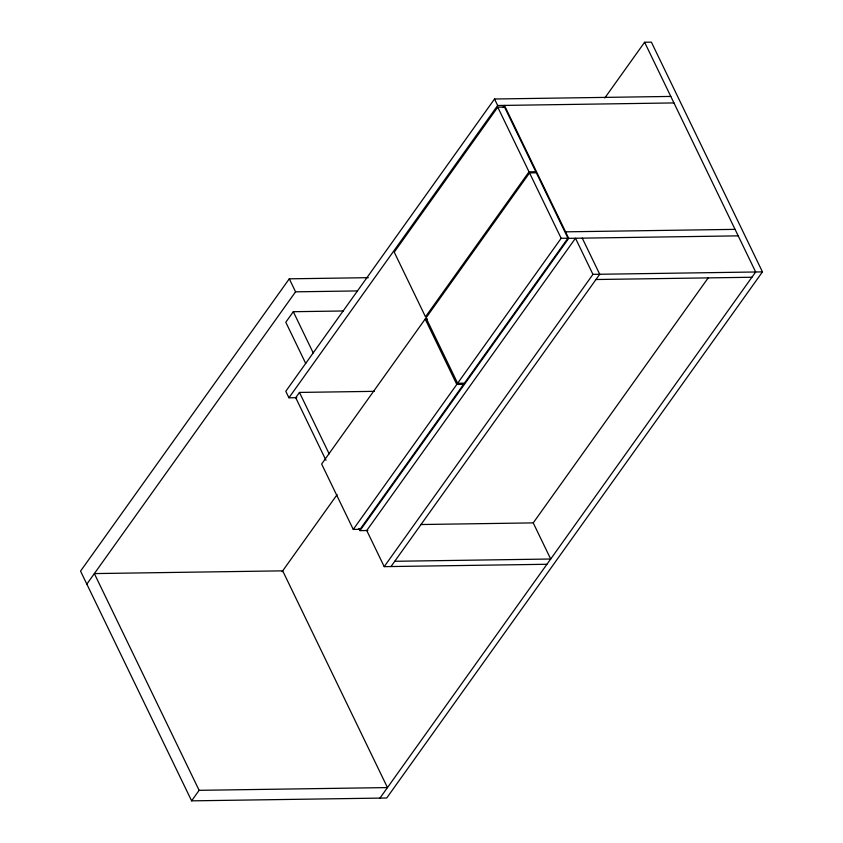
<?xml version="1.0" encoding="UTF-8"?>
<svg xmlns="http://www.w3.org/2000/svg" width="843" height="843" viewBox="0 0 843 843"><rect width="100%" height="100%" fill="white"/><g stroke="black" fill="none" stroke-linecap="round" stroke-linejoin="round"><path stroke-width="1.26" d="M368.307 277.674L289.286 278.822L80.549 571.111L191.614 800.85L386.726 798.005L762.451 271.889L651.386 42.15L644.61 42.245L604.821 97.967M86.84 584.115L295.566 291.826L357.474 290.93M343.291 310.983L293.301 311.71L285.788 322.237L305.693 363.417M670.807 96.429L494.525 99L285.788 391.289L288.928 397.791L296.82 397.675M288.928 397.791L497.665 105.501L673.947 102.93M497.77 107.177L394.239 252.141L425.494 316.81L529.025 171.835L535.811 171.73L504.546 107.072L497.77 107.177L529.025 171.835M374.366 391.342L299.465 392.427L295.703 397.696L325.978 460.32M502.944 107.514L504.441 105.407L568.709 238.337L359.972 530.626L358.918 528.456M427.443 319.023L425.188 319.054L321.647 464.029L353.259 529.415L360.035 529.32L463.566 384.345L456.79 384.44L353.259 529.415M529.552 172.92L426.021 317.885L457.623 383.27L464.409 383.175L567.94 238.2L536.327 172.815L529.552 172.92L561.153 238.295L457.623 383.27M282.057 571.733L337.105 494.651M191.614 800.85L199.127 790.323L387.464 787.583L282.69 570.848L94.353 573.588L199.127 790.323M592.945 274.365L575.484 238.242L366.747 530.521L384.208 566.644L592.945 274.365L762.451 271.889M390.994 566.549L599.731 274.26L582.26 238.137M533.292 522.797L708.383 277.621M379.951 798.11L755.665 271.983L644.61 42.245M565.558 231.836L735.064 229.359M561.153 238.295L567.94 238.2M568.709 238.337L738.205 235.861M595.969 279.518L751.914 277.252M420.531 524.536L533.229 522.892L550.69 559.014L394.745 561.29M359.972 530.626L367.854 530.51M384.208 566.644L546.938 564.273M494.525 99L497.665 105.501M425.188 319.054L456.79 384.44M289.286 278.822L295.566 291.826M293.301 311.71L313.206 352.89M299.465 392.427L329.17 453.871"/></g></svg>
